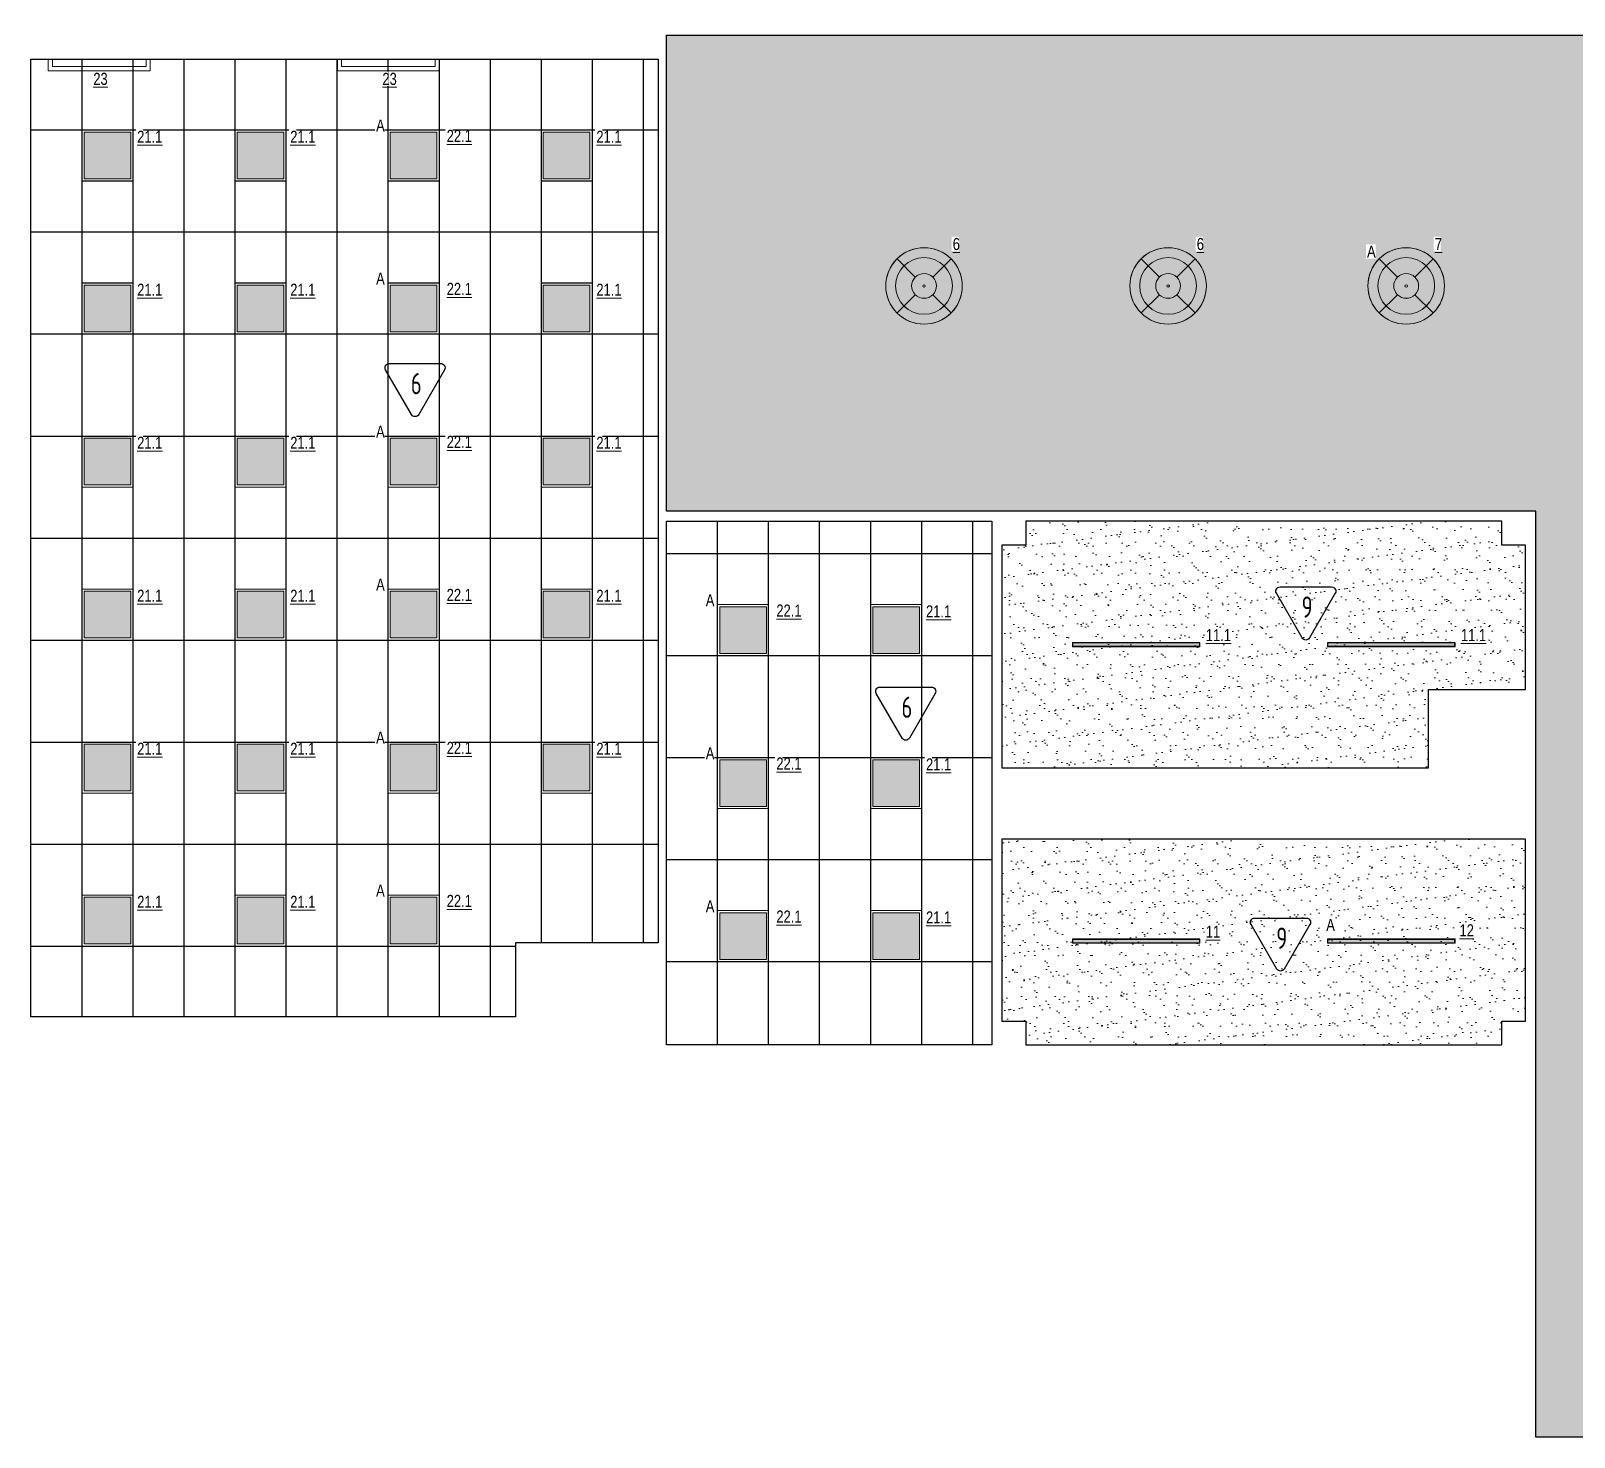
# Model space of a CAD drawing. Header units: millimetres. Extents: x -510890 to 418982, y -118257 to 141350.
# Drawn here: x -82795 to -64646, y 101907 to 118451 of the extents above; entities that cross this region are included whole.
import ezdxf

# ---------------------------------------------------------------- set-up
doc = ezdxf.new("R2010")
doc.units = ezdxf.units.MM
for name, color, linetype, lineweight in [('_ЭОМ_ОБЩ_Освещение_текст тип светильника', 172, 'Continuous', 50), ('_ЭОМ_светильник А', 1, 'Continuous', 35), ('_ЭОМ_светильник Р', 4, 'Continuous', 35), ('АР_Потолки_Штриховка', 252, 'Continuous', 0)]:
    doc.layers.add(name, color=color, linetype=linetype, lineweight=lineweight)
doc.layers.add('X-ref Light', color=250, linetype='Continuous')
doc.layers.add('АР_Потолок_Покраска', color=7, linetype='Continuous', lineweight=5, true_color=0x007399)
doc.layers.get('X-ref Light').off()
doc.styles.add('ISOCPEUR', font='isocpeur.ttf', dxfattribs={"height": 800})
doc.styles.add('ГОСТ', font='cad.shx', dxfattribs={"width": 0.8})

# ---------------------------------------------------------------- blocks, each defined once
blk = doc.blocks.new('A$C4757d704')
at = {"true_color": 0xf8f6b0, "transparency": 33554687}
h = blk.add_hatch(color=51, dxfattribs=at)
h.dxf.hatch_style = 1
h.paths.add_polyline_path([(214, 686), (132, 768, 0.198841), (0, 450, 0.198983), (132, 132), (214, 214, -0.198912), (116, 450, -0.198912)])
edge = h.paths.add_edge_path()
edge.add_arc((450, 450), 334, 135, 180)
edge.add_arc((450, 450), 334, 180, 225)
edge.add_line((214, 214), (347, 347))
edge.add_ellipse((450, 450), major_axis=(-146, 0), ratio=1, start_angle=315, end_angle=405, ccw=False)
edge.add_line((347, 553), (214, 686))
edge = h.paths.add_edge_path()
edge.add_line((214, 686), (347, 553))
edge.add_ellipse((450, 450), major_axis=(-146, 0), ratio=1, start_angle=225, end_angle=315, ccw=False)
edge.add_line((553, 553), (686, 686))
edge.add_arc((450, 450), 334, 45, 135)
h.paths.add_polyline_path([(132, 768), (214, 686, -0.414214), (686, 686), (768, 768, 0.414374)])
h.paths.add_polyline_path([(768, 768), (686, 686, -0.198912), (784, 450, -0.198912), (686, 214), (768, 132, 0.198983), (900, 450, 0.198841)])
edge = h.paths.add_edge_path()
edge.add_line((686, 686), (553, 553))
edge.add_ellipse((450, 450), major_axis=(-146, 0), ratio=1, start_angle=495, end_angle=585, ccw=False)
edge.add_line((553, 347), (686, 214))
edge.add_arc((450, 450), 334, 315, 360)
edge.add_arc((450, 450), 334, 0, 45)
edge = h.paths.add_edge_path()
edge.add_ellipse((450, 450), major_axis=(-146, 0), ratio=1, start_angle=405, end_angle=495, ccw=False)
edge.add_line((347, 347), (214, 214))
edge.add_arc((450, 450), 334, 225, 315)
edge.add_line((686, 214), (553, 347))
h.paths.add_polyline_path([(768, 132), (686, 214, -0.414214), (214, 214), (132, 132, 0.414054)])
edge = h.paths.add_edge_path()
edge.add_ellipse((450, 450), major_axis=(-146, 0), ratio=1, start_angle=495, end_angle=585)
edge.add_ellipse((450, 450), major_axis=(-146, 0), ratio=1, start_angle=225, end_angle=315)
edge.add_ellipse((450, 450), major_axis=(-146, 0), ratio=1, start_angle=315, end_angle=405)
edge.add_ellipse((450, 450), major_axis=(-146, 0), ratio=1, start_angle=405, end_angle=495)
edge = h.paths.add_edge_path(flags=0)
edge.add_ellipse((450, 450), major_axis=(-14.6, 0), ratio=1, start_angle=0, end_angle=360)
edge = h.paths.add_edge_path(flags=16)
edge.add_ellipse((450, 450), major_axis=(-14.6, 0), ratio=1, start_angle=0, end_angle=360)
at = {"layer": 'АР_Потолки_Штриховка', "color": 18, "ltscale": 100, "true_color": 0x000000}
for points in [[(132, 768), (347, 553)], [(768, 768), (553, 553)], [(347, 347), (132, 132)], [(553, 347), (768, 132)]]:
    blk.add_lwpolyline(points, dxfattribs=at)
for radius in [450, 334]:
    blk.add_circle((450, 450), radius, dxfattribs=at)
for major_axis in [(-146, 0), (-146, 0), (-14.6, 0)]:
    blk.add_ellipse((450, 450), major_axis=major_axis, ratio=1, start_param=3.926991, end_param=10.210176, dxfattribs=at)
blk = doc.blocks.new('светильник школа коридор')
at = {"color": 0, "linetype": 'ByBlock', "lineweight": -2}
for points in [[(-318, 318), (-103, 103)], [(318, 318), (103, 103)], [(-103, -103), (-318, -318)], [(103, -103), (318, -318)]]:
    blk.add_lwpolyline(points, dxfattribs=at)
blk.add_circle((0, 0), 334, dxfattribs=at)
for major_axis in [(-450, 0), (-146, 0), (-146, 0), (-14.6, 0)]:
    blk.add_ellipse((0, 0), major_axis=major_axis, ratio=1, start_param=3.926991, end_param=10.210176, dxfattribs=at)
blk = doc.blocks.new('RVE-SLIM-PRIME-595')
at = {"color": 0, "linetype": 'ByBlock', "lineweight": -2, "ltscale": 40}
for points in [[(300, -300), (-300, -300), (-300, 300), (300, 300)], [(275, -275), (-275, -275), (-275, 275), (275, 275)]]:
    blk.add_lwpolyline(points, close=True, dxfattribs=at)
blk = doc.blocks.new('RVE-PLS5070-1500-P')
at = {"color": 0, "linetype": 'ByBlock', "lineweight": -2, "ltscale": 40}
for points in [[(750, -25), (-750, -25), (-750, 25), (750, 25)], [(745, -20), (-745, -20), (-745, 20), (745, 20)]]:
    blk.add_lwpolyline(points, close=True, dxfattribs=at)
blk = doc.blocks.new('Кососвет')
at = {"color": 0, "linetype": 'ByBlock', "lineweight": -2, "ltscale": 40}
for points in [[(-600, 26), (600, 26), (600, -111)], [(-600, 26), (-600, -111)], [(-600, -111), (-550, -111)], [(-550, -24), (550, -24)], [(-550, -111), (-550, -24)], [(600, -111), (550, -111), (550, -24)]]:
    blk.add_lwpolyline(points, dxfattribs=at)
blk = doc.blocks.new('A$Cf5012a0c')
at = {"layer": 'АР_Потолки_Штриховка', "color": 18, "lineweight": 18, "ltscale": 100, "true_color": 0x000000}
for points in [[(-8854, 1234), (-9454, 1234), (-9454, 1834), (-8854, 1834)], [(-7054, 1234), (-7654, 1234), (-7654, 1834), (-7054, 1834)], [(-5254, 1234), (-5854, 1234), (-5854, 1834), (-5254, 1834)], [(-3454, 1234), (-4054, 1234), (-4054, 1834), (-3454, 1834)], [(-8879, 1259), (-9429, 1259), (-9429, 1809), (-8879, 1809)], [(-7079, 1259), (-7629, 1259), (-7629, 1809), (-7079, 1809)], [(-5279, 1259), (-5829, 1259), (-5829, 1809), (-5279, 1809)], [(-3479, 1259), (-4029, 1259), (-4029, 1809), (-3479, 1809)], [(-8854, -566), (-9454, -566), (-9454, 34), (-8854, 34)], [(-8879, -541), (-9429, -541), (-9429, 9), (-8879, 9)], [(-7054, -566), (-7654, -566), (-7654, 34), (-7054, 34)], [(-7079, -541), (-7629, -541), (-7629, 9), (-7079, 9)], [(-5254, -566), (-5854, -566), (-5854, 34), (-5254, 34)], [(-5279, -541), (-5829, -541), (-5829, 9), (-5279, 9)], [(-3454, -566), (-4054, -566), (-4054, 34), (-3454, 34)], [(-3479, -541), (-4029, -541), (-4029, 9), (-3479, 9)], [(-8854, -2366), (-9454, -2366), (-9454, -1766), (-8854, -1766)], [(-8879, -2341), (-9429, -2341), (-9429, -1791), (-8879, -1791)], [(-7054, -2366), (-7654, -2366), (-7654, -1766), (-7054, -1766)], [(-7079, -2341), (-7629, -2341), (-7629, -1791), (-7079, -1791)], [(-5254, -2366), (-5854, -2366), (-5854, -1766), (-5254, -1766)], [(-5279, -2341), (-5829, -2341), (-5829, -1791), (-5279, -1791)], [(-3454, -2366), (-4054, -2366), (-4054, -1766), (-3454, -1766)], [(-3479, -2341), (-4029, -2341), (-4029, -1791), (-3479, -1791)], [(-8854, -4166), (-9454, -4166), (-9454, -3566), (-8854, -3566)], [(-8879, -4141), (-9429, -4141), (-9429, -3591), (-8879, -3591)], [(-7054, -4166), (-7654, -4166), (-7654, -3566), (-7054, -3566)], [(-7079, -4141), (-7629, -4141), (-7629, -3591), (-7079, -3591)], [(-5254, -4166), (-5854, -4166), (-5854, -3566), (-5254, -3566)], [(-5279, -4141), (-5829, -4141), (-5829, -3591), (-5279, -3591)], [(-3454, -4166), (-4054, -4166), (-4054, -3566), (-3454, -3566)], [(-3479, -4141), (-4029, -4141), (-4029, -3591), (-3479, -3591)], [(-1378, -4349), (-1978, -4349), (-1978, -3749), (-1378, -3749)], [(-1403, -4324), (-1953, -4324), (-1953, -3774), (-1403, -3774)], [(422, -4349), (-178, -4349), (-178, -3749), (422, -3749)], [(397, -4324), (-153, -4324), (-153, -3774), (397, -3774)], [(3695, -4194), (2195, -4194), (2195, -4244), (3695, -4244)], [(3690, -4199), (2200, -4199), (2200, -4239), (3690, -4239)], [(6695, -4194), (5195, -4194), (5195, -4244), (6695, -4244)], [(6690, -4199), (5200, -4199), (5200, -4239), (6690, -4239)], [(-8854, -5966), (-9454, -5966), (-9454, -5366), (-8854, -5366)], [(-8879, -5941), (-9429, -5941), (-9429, -5391), (-8879, -5391)], [(-7054, -5966), (-7654, -5966), (-7654, -5366), (-7054, -5366)], [(-7079, -5941), (-7629, -5941), (-7629, -5391), (-7079, -5391)], [(-5254, -5966), (-5854, -5966), (-5854, -5366), (-5254, -5366)], [(-5279, -5941), (-5829, -5941), (-5829, -5391), (-5279, -5391)], [(-3454, -5966), (-4054, -5966), (-4054, -5366), (-3454, -5366)], [(-3479, -5941), (-4029, -5941), (-4029, -5391), (-3479, -5391)], [(-1378, -6149), (-1978, -6149), (-1978, -5549), (-1378, -5549)], [(-1403, -6124), (-1953, -6124), (-1953, -5574), (-1403, -5574)], [(422, -6149), (-178, -6149), (-178, -5549), (422, -5549)], [(397, -6124), (-153, -6124), (-153, -5574), (397, -5574)], [(-8854, -7766), (-9454, -7766), (-9454, -7166), (-8854, -7166)], [(-8879, -7741), (-9429, -7741), (-9429, -7191), (-8879, -7191)], [(-7054, -7766), (-7654, -7766), (-7654, -7166), (-7054, -7166)], [(-7079, -7741), (-7629, -7741), (-7629, -7191), (-7079, -7191)], [(-5254, -7766), (-5854, -7766), (-5854, -7166), (-5254, -7166)], [(-5279, -7741), (-5829, -7741), (-5829, -7191), (-5279, -7191)], [(-1378, -7949), (-1978, -7949), (-1978, -7349), (-1378, -7349)], [(-1403, -7924), (-1953, -7924), (-1953, -7374), (-1403, -7374)], [(422, -7949), (-178, -7949), (-178, -7349), (422, -7349)], [(397, -7924), (-153, -7924), (-153, -7374), (397, -7374)], [(3695, -7683), (2195, -7683), (2195, -7733), (3695, -7733)], [(3690, -7688), (2200, -7688), (2200, -7728), (3690, -7728)], [(6695, -7683), (5195, -7683), (5195, -7733), (6695, -7733)], [(6690, -7688), (5200, -7688), (5200, -7728), (6690, -7728)]]:
    blk.add_lwpolyline(points, close=True, dxfattribs=at)
at = {"layer": '_ЭОМ_светильник А', "color": 18, "lineweight": 18, "ltscale": 100, "true_color": 0x000000}
for p in [(-5554, 1534), (-5554, -266), (-5554, -2066), (-5554, -3866), (-1678, -4049), (-5554, -5666), (-1678, -5849), (-5554, -7466), (-1678, -7649)]:
    blk.add_blockref('RVE-SLIM-PRIME-595', p, dxfattribs=at)
at = {"layer": '_ЭОМ_светильник Р', "color": 18, "lineweight": 18, "ltscale": 100, "true_color": 0x000000, "rotation": 180}
for p in [(-9250, 2557), (-5850, 2557)]:
    blk.add_blockref('Кососвет', p, dxfattribs=at)
at = {"layer": '_ЭОМ_светильник Р', "color": 18, "lineweight": 18, "ltscale": 100, "true_color": 0x000000}
for name, p in [('RVE-SLIM-PRIME-595', (-9154, 1534)), ('RVE-SLIM-PRIME-595', (-7354, 1534)), ('RVE-SLIM-PRIME-595', (-3754, 1534)), ('светильник школа коридор', (450, 0)), ('светильник школа коридор', (3320, 0)), ('RVE-SLIM-PRIME-595', (-9154, -266)), ('RVE-SLIM-PRIME-595', (-7354, -266)), ('RVE-SLIM-PRIME-595', (-3754, -266)), ('RVE-SLIM-PRIME-595', (-9154, -2066)), ('RVE-SLIM-PRIME-595', (-7354, -2066)), ('RVE-SLIM-PRIME-595', (-3754, -2066)), ('RVE-SLIM-PRIME-595', (-9154, -3866)), ('RVE-SLIM-PRIME-595', (-7354, -3866)), ('RVE-SLIM-PRIME-595', (-3754, -3866)), ('RVE-SLIM-PRIME-595', (122, -4049)), ('RVE-SLIM-PRIME-595', (-9154, -5666)), ('RVE-SLIM-PRIME-595', (-7354, -5666)), ('RVE-SLIM-PRIME-595', (-3754, -5666)), ('RVE-SLIM-PRIME-595', (122, -5849)), ('RVE-SLIM-PRIME-595', (-9154, -7466)), ('RVE-SLIM-PRIME-595', (-7354, -7466)), ('RVE-SLIM-PRIME-595', (122, -7649))]:
    blk.add_blockref(name, p, dxfattribs=at)
at = {"layer": 'X-ref Light', "color": 18, "linetype": 'ByBlock', "lineweight": 18, "ltscale": 40, "true_color": 0x000000}
for p in [(0, -450), (2870, -450), (5670, -450)]:
    blk.add_blockref('A$C4757d704', p, dxfattribs=at)
at = {"layer": '_ЭОМ_ОБЩ_Освещение_текст тип светильника', "color": 18, "lineweight": 18, "ltscale": 40, "true_color": 0x000000, "char_height": 142.2, "width": 55.87, "attachment_point": 1, "style": 'ГОСТ', "bg_fill": 3, "box_fill_scale": 1.1, "bg_fill_color": 256, "bg_fill_transparency": 0}
for s, insert in [('{\\L23}', (-9320, 2507)), ('{\\L23}', (-5920, 2507)), ('{\\L21.1}', (-8804, 1826)), ('{\\L21.1}', (-7004, 1826)), ('{\\L22.1}', (-5164, 1836)), ('{\\L21.1}', (-3404, 1826)), ('{\\L6}', (787, 564)), ('{\\L6}', (3657, 564)), ('{\\L21.1}', (-8804, 26)), ('{\\L21.1}', (-7004, 26)), ('{\\L22.1}', (-5164, 36)), ('{\\L21.1}', (-3404, 26)), ('{\\L21.1}', (-8804, -1774)), ('{\\L21.1}', (-7004, -1774)), ('{\\L22.1}', (-5164, -1764)), ('{\\L21.1}', (-3404, -1774)), ('{\\L21.1}', (-8804, -3574)), ('{\\L21.1}', (-7004, -3574)), ('{\\L22.1}', (-5164, -3564)), ('{\\L21.1}', (-3404, -3574)), ('{\\L22.1}', (-1287, -3748)), ('{\\L21.1}', (473, -3758)), ('{\\L11.1}', (3764, -4037)), ('{\\L11.1}', (6764, -4037)), ('{\\L21.1}', (-8804, -5374)), ('{\\L21.1}', (-7004, -5374)), ('{\\L22.1}', (-5164, -5364)), ('{\\L21.1}', (-3404, -5374)), ('{\\L22.1}', (-1287, -5548)), ('{\\L21.1}', (473, -5558)), ('{\\L21.1}', (-8804, -7174)), ('{\\L21.1}', (-7004, -7174)), ('{\\L22.1}', (-5164, -7164)), ('{\\L22.1}', (-1287, -7348)), ('{\\L21.1}', (473, -7358)), ('{\\L11}', (3764, -7526)), ('{\\L12}', (6747, -7510))]:
    blk.add_mtext(s, dxfattribs=dict(at, insert=insert))
at = {"layer": '_ЭОМ_светильник А', "color": 18, "lineweight": 18, "ltscale": 100, "true_color": 0x000000, "char_height": 142, "width": 86.04, "attachment_point": 1, "style": 'ГОСТ', "bg_fill": 3, "box_fill_scale": 1.1, "bg_fill_color": 256, "bg_fill_transparency": 0}
for insert in [(-5994, 1957, 0), (5660, 475, 0), (-5994, 157, 0), (-5994, -1643, 0), (-5994, -3443, 0), (-2117, -3627, 0), (-5994, -5243, 0), (-2117, -5427, 0), (-5994, -7043, 0), (-2117, -7227, 0), (5180, -7446)]:
    blk.add_mtext('А', dxfattribs=dict(at, insert=insert))
at = {"layer": '_ЭОМ_светильник А', "color": 18, "lineweight": 18, "ltscale": 100, "true_color": 0x000000}
blk.add_blockref('светильник школа коридор', (6120, 0), dxfattribs=at)
at = {"layer": '_ЭОМ_светильник А', "color": 18, "lineweight": 18, "ltscale": 100, "true_color": 0x000000, "rotation": 180}
blk.add_blockref('RVE-PLS5070-1500-P', (5945, -7708), dxfattribs=at)
at = {"layer": '_ЭОМ_светильник Р', "color": 18, "lineweight": 18, "ltscale": 100, "true_color": 0x000000, "rotation": 180}
for p in [(2945, -4219), (5945, -4219), (2945, -7708)]:
    blk.add_blockref('RVE-PLS5070-1500-P', p, dxfattribs=at)
at = {"layer": '_ЭОМ_ОБЩ_Освещение_текст тип светильника', "color": 18, "lineweight": 18, "ltscale": 40, "true_color": 0x000000, "insert": (6457, 564), "char_height": 142.2, "width": 55.87, "attachment_point": 1, "style": 'ГОСТ', "bg_fill": 3, "box_fill_scale": 1.1, "bg_fill_color": 256, "bg_fill_transparency": 0}
blk.add_mtext('{\\L7}', dxfattribs=at)

msp = doc.modelspace()

# ---------------------------------------------------------------- hatches: boundary and pattern name
at = {"layer": 'АР_Потолки_Штриховка', "ltscale": 100, "true_color": 0xf8f6b0}
h = msp.add_hatch(color=51, dxfattribs=at)
h.dxf.hatch_style = 1
h.paths.add_polyline_path([(-82170.3, 116709.4), (-81620.3, 116709.4), (-81620.3, 117259.4), (-82170.3, 117259.4)])
h = msp.add_hatch(color=51, dxfattribs=at)
h.dxf.hatch_style = 1
h.paths.add_polyline_path([(-80370.3, 116709.4), (-79820.3, 116709.4), (-79820.3, 117259.4), (-80370.3, 117259.4)])
h = msp.add_hatch(color=51, dxfattribs=at)
h.dxf.hatch_style = 1
h.paths.add_polyline_path([(-78570.3, 116709.4), (-78020.3, 116709.4), (-78020.3, 117259.4), (-78570.3, 117259.4)])
h = msp.add_hatch(color=51, dxfattribs=at)
h.dxf.hatch_style = 1
h.paths.add_polyline_path([(-76770.3, 116709.4), (-76220.3, 116709.4), (-76220.3, 117259.4), (-76770.3, 117259.4)])
h = msp.add_hatch(color=51, dxfattribs=at)
h.dxf.hatch_style = 1
h.paths.add_polyline_path([(-82170.3, 114909.4), (-81620.3, 114909.4), (-81620.3, 115459.4), (-82170.3, 115459.4)])
h = msp.add_hatch(color=51, dxfattribs=at)
h.dxf.hatch_style = 1
h.paths.add_polyline_path([(-80370.3, 114909.4), (-79820.3, 114909.4), (-79820.3, 115459.4), (-80370.3, 115459.4)])
h = msp.add_hatch(color=51, dxfattribs=at)
h.dxf.hatch_style = 1
h.paths.add_polyline_path([(-78570.3, 114909.4), (-78020.3, 114909.4), (-78020.3, 115459.4), (-78570.3, 115459.4)])
h = msp.add_hatch(color=51, dxfattribs=at)
h.dxf.hatch_style = 1
h.paths.add_polyline_path([(-76770.3, 114909.4), (-76220.3, 114909.4), (-76220.3, 115459.4), (-76770.3, 115459.4)])
h = msp.add_hatch(color=51, dxfattribs=at)
h.dxf.hatch_style = 1
h.paths.add_polyline_path([(-82170.3, 113109.4), (-81620.3, 113109.4), (-81620.3, 113659.4), (-82170.3, 113659.4)])
h = msp.add_hatch(color=51, dxfattribs=at)
h.dxf.hatch_style = 1
h.paths.add_polyline_path([(-80370.3, 113109.4), (-79820.3, 113109.4), (-79820.3, 113659.4), (-80370.3, 113659.4)])
h = msp.add_hatch(color=51, dxfattribs=at)
h.dxf.hatch_style = 1
h.paths.add_polyline_path([(-78570.3, 113109.4), (-78020.3, 113109.4), (-78020.3, 113659.4), (-78570.3, 113659.4)])
h = msp.add_hatch(color=51, dxfattribs=at)
h.dxf.hatch_style = 1
h.paths.add_polyline_path([(-76770.3, 113109.4), (-76220.3, 113109.4), (-76220.3, 113659.4), (-76770.3, 113659.4)])
h = msp.add_hatch(color=51, dxfattribs=at)
h.dxf.hatch_style = 1
h.paths.add_polyline_path([(-82170.3, 111309.4), (-81620.3, 111309.4), (-81620.3, 111859.4), (-82170.3, 111859.4)])
h = msp.add_hatch(color=51, dxfattribs=at)
h.dxf.hatch_style = 1
h.paths.add_polyline_path([(-80370.3, 111309.4), (-79820.3, 111309.4), (-79820.3, 111859.4), (-80370.3, 111859.4)])
h = msp.add_hatch(color=51, dxfattribs=at)
h.dxf.hatch_style = 1
h.paths.add_polyline_path([(-78570.3, 111309.4), (-78020.3, 111309.4), (-78020.3, 111859.4), (-78570.3, 111859.4)])
h = msp.add_hatch(color=51, dxfattribs=at)
h.dxf.hatch_style = 1
h.paths.add_polyline_path([(-76770.3, 111309.4), (-76220.3, 111309.4), (-76220.3, 111859.4), (-76770.3, 111859.4)])
h = msp.add_hatch(color=51, dxfattribs=at)
h.dxf.hatch_style = 1
h.paths.add_polyline_path([(-74693.7, 111125.7), (-74143.7, 111125.7), (-74143.7, 111675.7), (-74693.7, 111675.7)])
h = msp.add_hatch(color=51, dxfattribs=at)
h.dxf.hatch_style = 1
h.paths.add_polyline_path([(-72893.7, 111125.7), (-72343.7, 111125.7), (-72343.7, 111675.7), (-72893.7, 111675.7)])
h = msp.add_hatch(color=51, dxfattribs=at)
h.dxf.hatch_style = 1
h.paths.add_polyline_path([(-69050.8, 111251), (-70540.8, 111251), (-70540.8, 111211), (-69050.8, 111211)])
h = msp.add_hatch(color=51, dxfattribs=at)
h.dxf.hatch_style = 1
h.paths.add_polyline_path([(-66050.8, 111251), (-67540.8, 111251), (-67540.8, 111211), (-66050.8, 111211)])
h = msp.add_hatch(color=51, dxfattribs=at)
h.dxf.hatch_style = 1
h.paths.add_polyline_path([(-82170.3, 109509.4), (-81620.3, 109509.4), (-81620.3, 110059.4), (-82170.3, 110059.4)])
h = msp.add_hatch(color=51, dxfattribs=at)
h.dxf.hatch_style = 1
h.paths.add_polyline_path([(-80370.3, 109509.4), (-79820.3, 109509.4), (-79820.3, 110059.4), (-80370.3, 110059.4)])
h = msp.add_hatch(color=51, dxfattribs=at)
h.dxf.hatch_style = 1
h.paths.add_polyline_path([(-78570.3, 109509.4), (-78020.3, 109509.4), (-78020.3, 110059.4), (-78570.3, 110059.4)])
h = msp.add_hatch(color=51, dxfattribs=at)
h.dxf.hatch_style = 1
h.paths.add_polyline_path([(-76770.3, 109509.4), (-76220.3, 109509.4), (-76220.3, 110059.4), (-76770.3, 110059.4)])
h = msp.add_hatch(color=51, dxfattribs=at)
h.dxf.hatch_style = 1
h.paths.add_polyline_path([(-74693.7, 109325.7), (-74143.7, 109325.7), (-74143.7, 109875.7), (-74693.7, 109875.7)])
h = msp.add_hatch(color=51, dxfattribs=at)
h.dxf.hatch_style = 1
h.paths.add_polyline_path([(-72893.7, 109325.7), (-72343.7, 109325.7), (-72343.7, 109875.7), (-72893.7, 109875.7)])
h = msp.add_hatch(color=51, dxfattribs=at)
h.dxf.hatch_style = 1
h.paths.add_polyline_path([(-82170.3, 107709.4), (-81620.3, 107709.4), (-81620.3, 108259.4), (-82170.3, 108259.4)])
h = msp.add_hatch(color=51, dxfattribs=at)
h.dxf.hatch_style = 1
h.paths.add_polyline_path([(-80370.3, 107709.4), (-79820.3, 107709.4), (-79820.3, 108259.4), (-80370.3, 108259.4)])
h = msp.add_hatch(color=51, dxfattribs=at)
h.dxf.hatch_style = 1
h.paths.add_polyline_path([(-78570.3, 107709.4), (-78020.3, 107709.4), (-78020.3, 108259.4), (-78570.3, 108259.4)])
h = msp.add_hatch(color=51, dxfattribs=at)
h.dxf.hatch_style = 1
h.paths.add_polyline_path([(-74693.7, 107525.7), (-74143.7, 107525.7), (-74143.7, 108075.7), (-74693.7, 108075.7)])
h = msp.add_hatch(color=51, dxfattribs=at)
h.dxf.hatch_style = 1
h.paths.add_polyline_path([(-72893.7, 107525.7), (-72343.7, 107525.7), (-72343.7, 108075.7), (-72893.7, 108075.7)])
h = msp.add_hatch(color=51, dxfattribs=at)
h.dxf.hatch_style = 1
h.paths.add_polyline_path([(-69050.8, 107762.3), (-70540.8, 107762.3), (-70540.8, 107722.3), (-69050.8, 107722.3)])
h = msp.add_hatch(color=51, dxfattribs=at)
h.dxf.hatch_style = 1
h.paths.add_polyline_path([(-66050.8, 107762.3), (-67540.8, 107762.3), (-67540.8, 107722.3), (-66050.8, 107722.3)])
at = {"layer": 'АР_Потолок_Покраска'}
h = msp.add_hatch(dxfattribs=at)
h.set_pattern_fill('CROSS', color=256, scale=25)
h.paths.add_polyline_path([(-59095.8, 112400.7), (-59495.8, 112400.7), (-59495.8, 112800.7), (-59095.8, 112800.7)], flags=16)
edge = h.paths.add_edge_path()
edge.add_line((-75318.7, 112800.7), (-75318.7, 118400.7))
edge.add_line((-75318.7, 118400.7), (-52975.8, 118400.7))
edge.add_line((-52975.8, 118400.7), (-52975.8, 124800.7))
edge.add_line((-52975.8, 124800.7), (-53495.8, 124800.7))
edge.add_line((-53495.8, 124800.7), (-53495.8, 124520.7))
edge.add_line((-53495.8, 124520.7), (-59095.8, 124520.7))
edge.add_line((-59095.8, 124520.7), (-59095.8, 127350.7))
edge.add_line((-59095.8, 127350.7), (-49605.8, 127350.7))
edge.add_line((-49605.8, 127350.7), (-49605.8, 124550.7))
edge.add_line((-49605.8, 124550.7), (-47965.8, 124550.7))
edge.add_line((-47965.8, 124550.7), (-47965.8, 121815.6))
edge.add_line((-47965.8, 121815.6), (-47215.9, 121815.6))
edge.add_line((-47215.9, 121815.6), (-47215.8, 118800.7))
edge.add_line((-47215.8, 118800.7), (-47495.8, 118800.7))
edge.add_line((-47495.8, 118800.7), (-47495.8, 118400.7))
edge.add_line((-47495.8, 118400.7), (-47215.8, 118400.7))
edge.add_line((-47215.8, 118400.7), (-47215.8, 115850.7))
edge.add_line((-47215.8, 115850.7), (-53060.8, 115850.7))
edge.add_line((-53060.8, 115850.7), (-53060.8, 114910.7))
edge.add_arc((-62185.9, 115502.6), 9144.3, 272.82064, 356.28873, ccw=False)
edge.add_line((-61735.9, 106369.4), (-62545.9, 106369.4))
edge.add_line((-62545.9, 106369.4), (-62545.9, 101906.6))
edge.add_line((-62545.9, 101906.6), (-65095.8, 101906.6))
edge.add_line((-65095.8, 101906.6), (-65095.8, 112800.7))
edge.add_line((-65095.8, 112800.7), (-75318.7, 112800.7))
h = msp.add_hatch(dxfattribs=at)
h.set_pattern_fill('AR-SAND', color=256, scale=5)
h.set_pattern_definition([(37.5, (-325584.07, 68682.34), (-8.00016, 244.70662), [0, -193.04, 0, -215.9, 0, -206.375]), (7.5, (-325584.07, 68682.34), (224.76164, 358.41255), [0, -104.14, 0, -173.99, 0, -66.675]), (327.5, (-325740.28, 68682.34), (395.49619, 0.7186), [0, -63.5, 0, -228.6, 0, -298.45]), (317.5, (-325740.28, 68682.34), (381.77823, 111.46466), [0, -31.75, 0, -149.86, 0, -171.45])])
h.paths.add_polyline_path([(-65495.8, 112680.7), (-71095.8, 112680.7), (-71095.8, 112400.7), (-71375.8, 112400.7), (-71375.8, 109781.2), (-66358.1, 109781.2), (-66358.1, 110701.1), (-65215.8, 110701.1), (-65215.8, 112400.7), (-65495.8, 112400.7)])
h = msp.add_hatch(dxfattribs=at)
h.set_pattern_fill('AR-SAND', color=256, scale=5)
h.set_pattern_definition([(37.5, (-325304.07, 64942.9), (-8.00016, 244.70662), [0, -193.04, 0, -215.9, 0, -206.375]), (7.5, (-325304.07, 64942.9), (224.76164, 358.41255), [0, -104.14, 0, -173.99, 0, -66.675]), (327.5, (-325460.28, 64942.9), (395.49619, 0.7186), [0, -63.5, 0, -228.6, 0, -298.45]), (317.5, (-325460.28, 64942.9), (381.77823, 111.46466), [0, -31.75, 0, -149.86, 0, -171.45])])
h.paths.add_polyline_path([(-65215.8, 108941.2), (-71375.8, 108941.2), (-71375.8, 106800.7), (-71095.8, 106800.7), (-71095.8, 106520.7), (-65495.8, 106520.7), (-65495.8, 106800.7), (-65215.8, 106800.7)])

# ---------------------------------------------------------------- linework, layer by layer
for points in [[(-62545.9, 101906.6), (-65095.8, 101906.6), (-65095.8, 112800.7), (-75318.7, 112800.7), (-75318.7, 118400.7), (-52975.8, 118400.7)], [(-77097, 107720.7), (-77095.9, 106850.7), (-82795.3, 106850.7), (-82795.3, 118118.1), (-75418.7, 118118.1), (-75419.8, 107720.7), (-77097, 107720.7)], [(-82195.3, 118118.1), (-82195.3, 106850.7)], [(-81595.3, 118118.1), (-81595.3, 106850.7)], [(-80995.3, 118118.1), (-80995.3, 106850.7)], [(-80395.3, 118118.1), (-80395.3, 106850.7)], [(-79795.3, 118118.1), (-79795.3, 106850.7)], [(-79195.3, 118118.1), (-79195.3, 106850.7)], [(-78595.3, 118118.1), (-78595.3, 106850.7)], [(-77995.3, 118118.1), (-77995.3, 106850.7)], [(-77395.3, 118118.1), (-77395.3, 106850.7)], [(-76795.3, 118118.1), (-76795.3, 107720.7)], [(-76195.3, 118118.1), (-76195.3, 107720.7)], [(-75595.3, 118118.1), (-75595.3, 107720.7)], [(-82795.3, 117284.4), (-75419.3, 117284.4)], [(-82795.3, 116084.4), (-75419.3, 116084.4)], [(-82795.3, 114884.4), (-75419.3, 114884.4)], [(-82795.3, 113684.4), (-75419.3, 113684.4)], [(-74718.7, 106520.7), (-74718.7, 112680.7)], [(-74118.7, 106520.7), (-74118.7, 112680.7)], [(-73518.7, 106520.7), (-73518.7, 112680.7)], [(-72918.7, 106520.7), (-72918.7, 112680.7)], [(-72318.7, 106520.7), (-72318.7, 112680.7)], [(-71718.7, 106520.7), (-71718.7, 112680.7)], [(-82795.3, 112484.4), (-75419.3, 112484.4)], [(-75318.7, 112300.7), (-71495.8, 112300.7)], [(-82795.3, 111284.4), (-75419.3, 111284.4)], [(-75318.7, 111100.7), (-71495.8, 111100.7)], [(-82795.3, 110084.4), (-75419.3, 110084.4)], [(-75318.7, 109900.7), (-71495.8, 109900.7)], [(-82795.3, 108884.4), (-75419.3, 108884.4)], [(-75318.7, 108700.7), (-71495.8, 108700.7)], [(-82795.3, 107684.4), (-77097, 107684.4)], [(-75318.7, 107500.7), (-71495.8, 107500.7)]]:
    msp.add_lwpolyline(points)
for points in [[(-78580, 114537.8), (-77973.8, 114537.8, -0.5773495), (-77930.5, 114462.8), (-78233.6, 113937.8, -0.5773541), (-78320.2, 113937.8), (-78623.3, 114462.8, -0.5773491), (-78580, 114537.8, -0.0000017)], [(-68104.3, 111909.4), (-67498, 111909.4, -0.5773495), (-67454.7, 111834.4), (-67757.9, 111309.4, -0.5773541), (-67844.5, 111309.4), (-68147.6, 111834.4, -0.5773491), (-68104.3, 111909.4, -0.0000017)], [(-72809.8, 110731), (-72203.6, 110731, -0.5773495), (-72160.3, 110656), (-72463.4, 110131, -0.5773541), (-72550, 110131), (-72853.1, 110656, -0.5773491), (-72809.8, 110731, -0.0000017)], [(-68402.3, 108013.9), (-67796.1, 108013.9, -0.5773495), (-67752.8, 107938.9), (-68055.9, 107413.9, -0.5773541), (-68142.5, 107413.9), (-68445.7, 107938.9, -0.5773491), (-68402.3, 108013.9, -0.0000017)]]:
    msp.add_lwpolyline(points, format="xyb")
for points in [[(-75318.7, 112680.7), (-71495.8, 112680.7), (-71495.8, 106520.7), (-75318.7, 106520.7)], [(-65495.8, 112680.7), (-71095.8, 112680.7), (-71095.8, 112400.7), (-71375.8, 112400.7), (-71375.8, 109781.2), (-66358.1, 109781.2), (-66358.1, 110701.1), (-65215.8, 110701.1), (-65215.8, 112400.7), (-65495.8, 112400.7)], [(-65215.8, 108941.2), (-71375.8, 108941.2), (-71375.8, 106800.7), (-71095.8, 106800.7), (-71095.8, 106520.7), (-65495.8, 106520.7), (-65495.8, 106800.7), (-65215.8, 106800.7)]]:
    msp.add_lwpolyline(points, close=True)
at = {"layer": 'АР_Потолки_Штриховка', "color": 18, "ltscale": 100, "true_color": 0x000000}
for points in [[(-81595.3, 116684.4), (-82195.3, 116684.4), (-82195.3, 117284.4), (-81595.3, 117284.4)], [(-81620.3, 116709.4), (-82170.3, 116709.4), (-82170.3, 117259.4), (-81620.3, 117259.4)], [(-79795.3, 116684.4), (-80395.3, 116684.4), (-80395.3, 117284.4), (-79795.3, 117284.4)], [(-79820.3, 116709.4), (-80370.3, 116709.4), (-80370.3, 117259.4), (-79820.3, 117259.4)], [(-77995.3, 116684.4), (-78595.3, 116684.4), (-78595.3, 117284.4), (-77995.3, 117284.4)], [(-78020.3, 116709.4), (-78570.3, 116709.4), (-78570.3, 117259.4), (-78020.3, 117259.4)], [(-76195.3, 116684.4), (-76795.3, 116684.4), (-76795.3, 117284.4), (-76195.3, 117284.4)], [(-76220.3, 116709.4), (-76770.3, 116709.4), (-76770.3, 117259.4), (-76220.3, 117259.4)], [(-81595.3, 114884.4), (-82195.3, 114884.4), (-82195.3, 115484.4), (-81595.3, 115484.4)], [(-81620.3, 114909.4), (-82170.3, 114909.4), (-82170.3, 115459.4), (-81620.3, 115459.4)], [(-79795.3, 114884.4), (-80395.3, 114884.4), (-80395.3, 115484.4), (-79795.3, 115484.4)], [(-79820.3, 114909.4), (-80370.3, 114909.4), (-80370.3, 115459.4), (-79820.3, 115459.4)], [(-77995.3, 114884.4), (-78595.3, 114884.4), (-78595.3, 115484.4), (-77995.3, 115484.4)], [(-78020.3, 114909.4), (-78570.3, 114909.4), (-78570.3, 115459.4), (-78020.3, 115459.4)], [(-76195.3, 114884.4), (-76795.3, 114884.4), (-76795.3, 115484.4), (-76195.3, 115484.4)], [(-76220.3, 114909.4), (-76770.3, 114909.4), (-76770.3, 115459.4), (-76220.3, 115459.4)], [(-81595.3, 113084.4), (-82195.3, 113084.4), (-82195.3, 113684.4), (-81595.3, 113684.4)], [(-81620.3, 113109.4), (-82170.3, 113109.4), (-82170.3, 113659.4), (-81620.3, 113659.4)], [(-79795.3, 113084.4), (-80395.3, 113084.4), (-80395.3, 113684.4), (-79795.3, 113684.4)], [(-79820.3, 113109.4), (-80370.3, 113109.4), (-80370.3, 113659.4), (-79820.3, 113659.4)], [(-77995.3, 113084.4), (-78595.3, 113084.4), (-78595.3, 113684.4), (-77995.3, 113684.4)], [(-78020.3, 113109.4), (-78570.3, 113109.4), (-78570.3, 113659.4), (-78020.3, 113659.4)], [(-76195.3, 113084.4), (-76795.3, 113084.4), (-76795.3, 113684.4), (-76195.3, 113684.4)], [(-76220.3, 113109.4), (-76770.3, 113109.4), (-76770.3, 113659.4), (-76220.3, 113659.4)], [(-81595.3, 111284.4), (-82195.3, 111284.4), (-82195.3, 111884.4), (-81595.3, 111884.4)], [(-81620.3, 111309.4), (-82170.3, 111309.4), (-82170.3, 111859.4), (-81620.3, 111859.4)], [(-79795.3, 111284.4), (-80395.3, 111284.4), (-80395.3, 111884.4), (-79795.3, 111884.4)], [(-79820.3, 111309.4), (-80370.3, 111309.4), (-80370.3, 111859.4), (-79820.3, 111859.4)], [(-77995.3, 111284.4), (-78595.3, 111284.4), (-78595.3, 111884.4), (-77995.3, 111884.4)], [(-78020.3, 111309.4), (-78570.3, 111309.4), (-78570.3, 111859.4), (-78020.3, 111859.4)], [(-76195.3, 111284.4), (-76795.3, 111284.4), (-76795.3, 111884.4), (-76195.3, 111884.4)], [(-76220.3, 111309.4), (-76770.3, 111309.4), (-76770.3, 111859.4), (-76220.3, 111859.4)], [(-74118.7, 111100.7), (-74718.7, 111100.7), (-74718.7, 111700.7), (-74118.7, 111700.7)], [(-74143.7, 111125.7), (-74693.7, 111125.7), (-74693.7, 111675.7), (-74143.7, 111675.7)], [(-72318.7, 111100.7), (-72918.7, 111100.7), (-72918.7, 111700.7), (-72318.7, 111700.7)], [(-72343.7, 111125.7), (-72893.7, 111125.7), (-72893.7, 111675.7), (-72343.7, 111675.7)], [(-69045.8, 111256), (-70545.8, 111256), (-70545.8, 111206), (-69045.8, 111206)], [(-69050.8, 111251), (-70540.8, 111251), (-70540.8, 111211), (-69050.8, 111211)], [(-66045.8, 111256), (-67545.8, 111256), (-67545.8, 111206), (-66045.8, 111206)], [(-66050.8, 111251), (-67540.8, 111251), (-67540.8, 111211), (-66050.8, 111211)], [(-81595.3, 109484.4), (-82195.3, 109484.4), (-82195.3, 110084.4), (-81595.3, 110084.4)], [(-81620.3, 109509.4), (-82170.3, 109509.4), (-82170.3, 110059.4), (-81620.3, 110059.4)], [(-79795.3, 109484.4), (-80395.3, 109484.4), (-80395.3, 110084.4), (-79795.3, 110084.4)], [(-79820.3, 109509.4), (-80370.3, 109509.4), (-80370.3, 110059.4), (-79820.3, 110059.4)], [(-77995.3, 109484.4), (-78595.3, 109484.4), (-78595.3, 110084.4), (-77995.3, 110084.4)], [(-78020.3, 109509.4), (-78570.3, 109509.4), (-78570.3, 110059.4), (-78020.3, 110059.4)], [(-76195.3, 109484.4), (-76795.3, 109484.4), (-76795.3, 110084.4), (-76195.3, 110084.4)], [(-76220.3, 109509.4), (-76770.3, 109509.4), (-76770.3, 110059.4), (-76220.3, 110059.4)], [(-74118.7, 109300.7), (-74718.7, 109300.7), (-74718.7, 109900.7), (-74118.7, 109900.7)], [(-74143.7, 109325.7), (-74693.7, 109325.7), (-74693.7, 109875.7), (-74143.7, 109875.7)], [(-72318.7, 109300.7), (-72918.7, 109300.7), (-72918.7, 109900.7), (-72318.7, 109900.7)], [(-72343.7, 109325.7), (-72893.7, 109325.7), (-72893.7, 109875.7), (-72343.7, 109875.7)], [(-81595.3, 107684.4), (-82195.3, 107684.4), (-82195.3, 108284.4), (-81595.3, 108284.4)], [(-81620.3, 107709.4), (-82170.3, 107709.4), (-82170.3, 108259.4), (-81620.3, 108259.4)], [(-79795.3, 107684.4), (-80395.3, 107684.4), (-80395.3, 108284.4), (-79795.3, 108284.4)], [(-79820.3, 107709.4), (-80370.3, 107709.4), (-80370.3, 108259.4), (-79820.3, 108259.4)], [(-77995.3, 107684.4), (-78595.3, 107684.4), (-78595.3, 108284.4), (-77995.3, 108284.4)], [(-78020.3, 107709.4), (-78570.3, 107709.4), (-78570.3, 108259.4), (-78020.3, 108259.4)], [(-74118.7, 107500.7), (-74718.7, 107500.7), (-74718.7, 108100.7), (-74118.7, 108100.7)], [(-74143.7, 107525.7), (-74693.7, 107525.7), (-74693.7, 108075.7), (-74143.7, 108075.7)], [(-72318.7, 107500.7), (-72918.7, 107500.7), (-72918.7, 108100.7), (-72318.7, 108100.7)], [(-72343.7, 107525.7), (-72893.7, 107525.7), (-72893.7, 108075.7), (-72343.7, 108075.7)], [(-69045.8, 107767.3), (-70545.8, 107767.3), (-70545.8, 107717.3), (-69045.8, 107717.3)], [(-69050.8, 107762.3), (-70540.8, 107762.3), (-70540.8, 107722.3), (-69050.8, 107722.3)], [(-66045.8, 107767.3), (-67545.8, 107767.3), (-67545.8, 107717.3), (-66045.8, 107717.3)], [(-66050.8, 107762.3), (-67540.8, 107762.3), (-67540.8, 107722.3), (-66050.8, 107722.3)]]:
    msp.add_lwpolyline(points, close=True, dxfattribs=at)

# ---------------------------------------------------------------- block references
at = {"layer": 'X-ref Light', "linetype": 'ByBlock', "ltscale": 40}
for p in [(-72741, 114999.9), (-69871, 114999.9), (-67071, 114999.9)]:
    msp.add_blockref('A$C4757d704', p, dxfattribs=at)

# ---------------------------------------------------------------- texts
at = {"char_height": 250, "width": 294.334, "attachment_point": 1, "style": 'ISOCPEUR'}
for s, insert in [('{\\W0.7;6}', (-78326.3, 114425.7)), ('{\\W0.7;9}', (-67850.6, 111797.3)), ('{\\W0.7;6}', (-72556.1, 110618.9)), ('{\\W0.7;9}', (-68148.7, 107901.8))]:
    msp.add_mtext(s, dxfattribs=dict(at, insert=insert))

# ---------------------------------------------------------------- next in the draw order: block references
at = {"layer": 'X-ref Light', "color": 18, "lineweight": 30, "true_color": 0x000000}
msp.add_blockref('A$Cf5012a0c', (-72741, 115450.1), dxfattribs=at)

doc.saveas('drawing.dxf')
